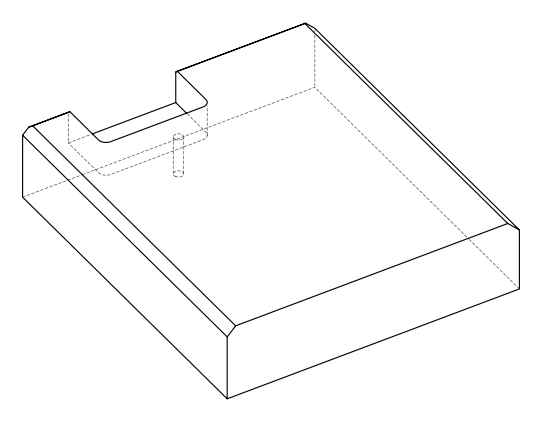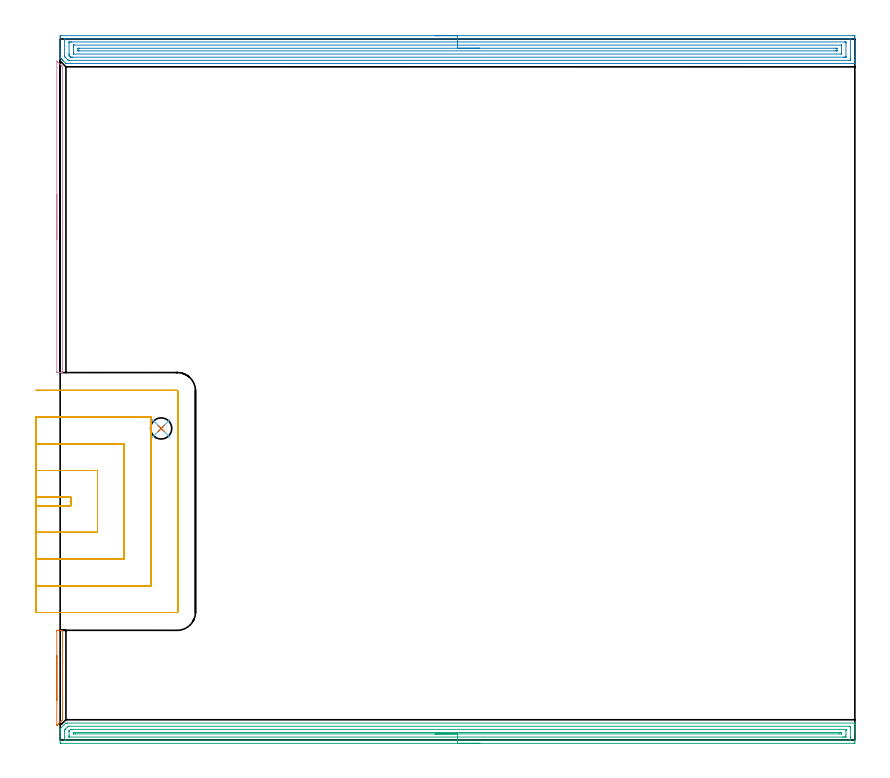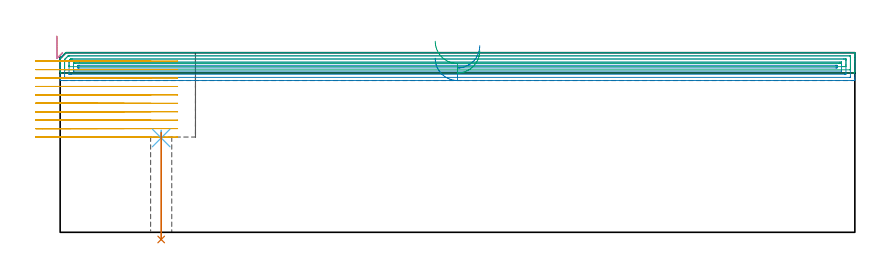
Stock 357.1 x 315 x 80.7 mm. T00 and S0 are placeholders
(PLAN: 7 operations, 3 tool changes, 50.2 min)
(1 AREA_MILL | FG_CHAMFER_SURFACE | UGT0205_001 | 0.49 min | 159 mm3)
(2 AREA_MILL_1 | FG_CHAMFER_SURFACE_1 | UGT0205_001 | 14.5 min | 27903 mm3)
(3 AREA_MILL_2 | FG_CHAMFER_SURFACE_2 | UGT0205_001 | 11.59 min | 14784 mm3)
(4 AREA_MILL_3 | FG_CHAMFER_SURFACE_3 | UGT0205_001 | 1.27 min | 471 mm3)
(5 MILL_SLOT | SLOT_PARTIAL_RECTANGULAR | NXT0201_012 | Follow Part, ap 4, ae 75% | 22.08 min | 265764 mm3)
(6 SPOT_DRILL | STEP1HOLE | NXT0321_9005460120000 | 0.04 min | 0 mm3)
(7 DRILL_THROUGH_HOLE_INTO_CENTER | STEP1HOLE | NXT0301_066 | 0.2 min | 3036 mm3)
(TOOL UGT0205_001 | Chamfer Mill 20 x 3 x 45 deg. | D20 FL50 Z2)
(TOOL NXT0201_012 | ENDMILL 16mm [2P460-1600-NA 1630] | D16 FL38 Z6)
(TOOL NXT0321_9005460120000 | NC Spot Drill, 142deg, 12mm, Carbide, Uncoated | D12 PA142 FL30 Z2)
(TOOL NXT0301_066 | Carbide Drill 9.5mm [860.1-0950-029A1-MM 2214] | D9.5 PA140 FL47 Z2)
(OP 1 AREA_MILL)
G17 G21 G94 G90
T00 M6
G54
G17 G0 G90 X-1.5 Y17.9 S1061 M3
G43 Z90.7 H0
Z88.1
G94 G1 Y17.938 Z87.228 F250.
Y18.052 Z86.363
Y18.241 Z85.512
Y18.503 Z84.68
Y18.837 Z83.874
Y19.24 Z83.1
Y19.708 Z82.364
Y20.24 Z81.672
Y20.829 Z81.029
Y21.472 Z80.44
Y22.164 Z79.908
Y22.9 Z79.44
Y23.674 Z79.037
Y24.48 Z78.703
Y25.312 Z78.441
Y26.164 Z78.252
Y27.028 Z78.138
Y27.9 Z78.1
Y48.973
X-1.496 Y49.205 Z78.104
X-1.492 Y49.298 Z78.106
X-1.267 Y49.3 Z78.33
X-1.079 Z78.517
X-0.702 Z78.896
X0.302 Z79.901
X0.679 Z80.277
X0.921 Y49.299 Z80.519
X1.094 Y49.29 Z80.692
X1.1 Y49.205 Z80.7
Y9.702
X1.099 Y9.105 Z80.687
X0.924 Y8.923 Z80.522
X0.371 Y8.371 Z79.971
X0.093 Y8.091 Z79.688
X-0.592 Y7.408 Z79.008
X-0.959 Y7.039 Z78.637
X-1.079 Y6.92 Z78.519
X-1.317 Y6.682 Z78.281
X-1.406 Y6.595 Z78.192
X-1.493 Y6.519 Z78.105
X-1.5 Y6.595 Z78.1
Y27.9
Y28.772 Z78.138
Y29.637 Z78.252
Y30.488 Z78.441
Y31.32 Z78.703
Y32.126 Z79.037
Y32.9 Z79.44
Y33.636 Z79.908
Y34.328 Z80.44
Y34.971 Z81.029
Y35.56 Z81.672
Y36.092 Z82.364
Y36.56 Z83.1
Y36.963 Z83.874
Y37.297 Z84.68
Y37.559 Z85.512
Y37.748 Z86.364
Y37.862 Z87.228
Y37.9 Z88.1
G0 Z90.7
M5
M2
(OP 2 AREA_MILL_1)
G17 G21 G94 G90
T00 M6
G54
G17 G0 G90 X168.55 Y316.5 S1061 M3
G43 Z90.7 H0
Z78.2
G94 G1 X168.588 Z77.328 F250.
X168.702 Z76.464
X168.891 Z75.612
X169.153 Z74.78
X169.487 Z73.974
X169.89 Z73.2
X170.359 Z72.464
X170.89 Z71.772
X171.479 Z71.129
X172.122 Z70.54
X172.814 Z70.008
X173.55 Z69.54
X174.324 Z69.137
X175.13 Z68.803
X175.962 Z68.541
X176.814 Z68.352
X177.678 Z68.238
X178.55 Z68.2
X355.968
X356.472 Y316.499 Z68.201
X356.97 Y316.495 Z68.203
X357.091 Y316.492 Z68.206
X357.096 Y316.001 Z68.696
X357.1 Y315.38 Z69.318
Y307.153 Z77.542
Y305.742 Z78.954
Y305.383 Z79.312
Y304.666 Z80.033
Y304.404 Z80.296
Y304.023 Z80.668
X357.092 Y304.003 Z80.688
X356.919 Y304. Z80.7
X2.863
X2.605 Y304.004 Z80.69
X2.565 Y304.038 Z80.659
X2.509 Y304.09 Z80.607
X1.214 Y305.383 Z79.312
X1.075 Y305.524 Z79.174
X0.915 Y305.684 Z79.013
X0.772 Y305.826 Z78.87
X0.628 Y305.971 Z78.727
X0.477 Y306.122 Z78.576
X0.329 Y306.268 Z78.427
X0.181 Y306.418 Z78.28
X0.032 Y306.564 Z78.126
X0.01 Y306.597 Z78.092
X0. Y306.626 Z78.063
Y306.758 Z77.935
Y307.027 Z77.672
Y307.321 Z77.379
Y308.038 Z76.657
Y309.281 Z75.416
Y310.692 Z74.003
Y315.738 Z68.959
X0.003 Y316.001 Z68.696
X0.009 Y316.492 Z68.206
X0.13 Y316.495 Z68.203
X0.628 Y316.5 Z68.2
X178.55
Y315.086 Z69.614
X354.715 Y315.085 Z69.615
X355.09 Y315.079 Z69.621
X355.093 Y314.959 Z69.741
X355.099 Y314.706 Z69.994
X355.1 Y310.28 Z74.42
Y306.741 Z77.959
X355.099 Y306.268 Z78.432
X355.098 Y305.859 Z78.841
X355.09 Y305.445 Z79.255
X355.08 Y305.42 Z79.28
X355.06 Y305.419 Z79.281
X355.007 Y305.416 Z79.284
X354.899 Y305.415 Z79.285
X354.684 Y305.414 Z79.286
X4.173
X3.742 Y305.421 Z79.279
X3.639 Y305.423 Z79.277
X3.494 Y305.562 Z79.138
X3.311 Y305.741 Z78.959
X2.781 Y306.268 Z78.432
X2.416 Y306.634 Z78.066
X2.16 Y306.897 Z77.803
X2.034 Y307.028 Z77.672
X2.01 Y307.06 Z77.64
X2.006 Y307.095 Z77.605
X2.003 Y307.153 Z77.547
X2. Y307.565 Z77.135
X2.001 Y314.643 Z70.057
X2.008 Y315.056 Z69.644
X2.01 Y315.078 Z69.622
X2.015 Y315.08 Z69.62
X2.039 Y315.083 Z69.617
X2.093 Y315.085 Z69.615
X178.55 Y315.086 Z69.614
Y313.672 Z71.028
X352.568 Y313.671 Z71.029
X352.895 Y313.669 Z71.031
X353.004 Y313.667 Z71.033
X353.083 Y313.665 Z71.035
X353.09 Y313.549 Z71.151
X353.096 Y313.347 Z71.353
X353.099 Y313.145 Z71.555
Y307.153 Z77.547
X353.098 Y306.952 Z77.748
X353.094 Y306.884 Z77.816
X353.09 Y306.836 Z77.864
X353.058 Y306.835 Z77.865
X352.895 Y306.832 Z77.868
X352.329 Y306.829 Z77.871
X352.001 Y306.828 Z77.872
X5.426 Y306.829 Z77.871
X5.099 Y306.83 Z77.87
X4.771 Y306.834 Z77.866
X4.682 Y306.835 Z77.865
X4.634 Y306.877 Z77.823
X4.537 Y306.968 Z77.732
X4.348 Y307.153 Z77.547
X4.205 Y307.297 Z77.403
X4.027 Y307.484 Z77.216
X4.01 Y307.836 Z76.864
X4.004 Y308.038 Z76.662
X4.001 Y308.24 Z76.46
Y313.347 Z71.353
Y313.548 Z71.152
X4.006 Y313.617 Z71.083
X4.01 Y313.664 Z71.036
X4.042 Y313.666 Z71.034
X4.205 Y313.668 Z71.032
X4.771 Y313.671 Z71.029
X5.099 Y313.672 Z71.028
X178.55
Y312.257 Z72.443
X350.976
X351.031 Y312.256 Z72.444
X351.07 Y312.253 Z72.447
X351.087 Y312.251 Z72.449
X351.09 Y312.233 Z72.467
X351.095 Y312.018 Z72.682
X351.1 Y311.585 Z73.115
Y308.93 Z75.77
X351.094 Y308.484 Z76.216
X351.09 Y308.266 Z76.434
X351.085 Y308.249 Z76.451
X351.058 Y308.247 Z76.453
X350.999 Y308.244 Z76.456
X350.9 Y308.243 Z76.457
X6.124
X6.069 Y308.244 Z76.456
X6.03 Y308.247 Z76.453
X6.013 Y308.249 Z76.451
X6.01 Y308.267 Z76.433
X6.005 Y308.482 Z76.218
X6. Y308.916 Z75.784
Y311.57 Z73.13
X6.006 Y312.016 Z72.684
X6.01 Y312.234 Z72.466
X6.015 Y312.251 Z72.449
X6.042 Y312.253 Z72.447
X6.101 Y312.256 Z72.444
X6.2 Y312.257 Z72.443
X178.55
Y310.843 Z73.857
X348.577 Y310.842 Z73.858
X348.882 Y310.839 Z73.861
X349.076 Y310.836 Z73.864
X349.09 Y310.787 Z73.913
X349.093 Y310.692 Z74.008
X349.1 Y310.025 Z74.675
X349.099 Y309.808 Z74.892
X349.098 Y309.724 Z74.976
X349.094 Y309.683 Z75.017
X349.091 Y309.668 Z75.032
X349.034 Y309.664 Z75.036
X348.73 Y309.659 Z75.041
X348.577 Y309.657 Z75.043
X8.523 Y309.658 Z75.042
X8.218 Y309.661 Z75.039
X8.023 Y309.664 Z75.036
X8.01 Y309.713 Z74.987
X8.007 Y309.808 Z74.892
X8. Y310.475 Z74.225
X8.001 Y310.692 Z74.008
X8.002 Y310.776 Z73.924
X8.006 Y310.817 Z73.883
X8.009 Y310.832 Z73.868
X8.066 Y310.836 Z73.864
X8.37 Y310.841 Z73.859
X8.523 Y310.843 Z73.857
X178.55
X179.422 Z73.895
X180.287 Z74.009
X181.138 Z74.198
X181.97 Z74.46
X182.776 Z74.794
X183.55 Z75.197
X184.286 Z75.665
X184.978 Z76.196
X185.621 Z76.786
X186.21 Z77.429
X186.742 Z78.121
X187.21 Z78.857
X187.613 Z79.631
X187.947 Z80.437
X188.209 Z81.269
X188.398 Z82.12
X188.512 Z82.985
X188.55 Z83.857
G0 Z90.7
M5
M2
(OP 3 AREA_MILL_2)
G17 G21 G94 G90
T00 M6
G54
G17 G0 G90 X188.55 Y-1.5 S1061 M3
G43 Z90.7 H0
Z81.6
G94 G1 X188.512 Z80.728 F250.
X188.398 Z79.864
X188.209 Z79.012
X187.947 Z78.18
X187.613 Z77.374
X187.21 Z76.6
X186.742 Z75.864
X186.21 Z75.172
X185.621 Z74.529
X184.978 Z73.94
X184.286 Z73.408
X183.55 Z72.94
X182.776 Z72.537
X181.97 Z72.203
X181.138 Z71.941
X180.286 Z71.752
X179.422 Z71.638
X178.55 Z71.6
X0.628
X0.079 Y-1.494 Z71.603
X0.008 Y-1.491 Z71.606
X0. Y-0.949 Z72.148
Y1.717 Z74.812
Y3.134 Z76.231
Y3.494 Z76.59
Y4.215 Z77.314
Y4.827 Z77.927
X0.001 Y4.913 Z78.012
X0.01 Y5. Z78.095
X0.091 Y5.092 Z78.19
X2.503 Y7.503 Z80.602
X2.605 Y7.597 Z80.689
X3.311 Y7.6 Z80.7
X356.919
X357.09 Y7.597 Z80.688
X357.093 Y7.558 Z80.65
X357.1 Y7.153 Z80.253
Y6.88 Z79.98
Y6.16 Z79.255
Y4.911 Z78.008
Y3.494 Z76.59
Y-0.325 Z72.773
X357.096 Y-0.949 Z72.149
X357.092 Y-1.492 Z71.606
X357.021 Y-1.494 Z71.603
X356.472 Y-1.5 Z71.6
X178.55
Y-0.086 Z73.014
X2.442 Y-0.085 Z73.015
X2.416 Y-0.084 Z73.016
X2.01 Y-0.06 Z73.04
X2.002 Y0.351 Z73.451
X2.001 Y0.829 Z73.929
X2. Y1.242 Z74.342
Y3.908 Z77.008
X2.003 Y4.383 Z77.483
X2.006 Y4.486 Z77.586
X2.01 Y4.536 Z77.636
X2.035 Y4.573 Z77.673
X2.127 Y4.671 Z77.771
X2.416 Y4.967 Z78.067
X3.311 Y5.86 Z78.96
X3.463 Y6.009 Z79.109
X3.622 Y6.16 Z79.26
X4.18 Y6.185 Z79.285
X4.205
X354.659
X354.684 Y6.184 Z79.284
X355.09 Y6.16 Z79.26
X355.098 Y5.749 Z78.849
X355.099 Y5.271 Z78.371
X355.1 Y4.858 Z77.958
Y1.303 Z74.403
X355.099 Y0.829 Z73.929
X355.098 Y0.417 Z73.517
X355.09 Y-0.06 Z73.04
X354.708 Y-0.084 Z73.016
X354.684 Y-0.085 Z73.015
X178.55 Y-0.086 Z73.014
Y1.328 Z74.428
X4.205 Y1.329 Z74.429
X4.074 Y1.331 Z74.431
X4.028 Y1.333 Z74.433
X4.01 Y1.335 Z74.435
X4.007 Y1.379 Z74.479
X4.003 Y1.514 Z74.614
X4.001 Y1.717 Z74.817
X4. Y1.92 Z75.02
X4.001 Y3.697 Z76.797
X4.005 Y3.901 Z77.001
X4.01 Y4.036 Z77.136
X4.02 Y4.109 Z77.209
X4.048 Y4.14 Z77.24
X4.205 Y4.305 Z77.405
X4.556 Y4.653 Z77.753
X4.636 Y4.729 Z77.829
X4.667 Y4.757 Z77.857
X4.714 Y4.765 Z77.865
X5.099 Y4.768 Z77.868
X5.602 Y4.771 Z77.871
X352.895
X353.026 Y4.769 Z77.869
X353.072 Y4.767 Z77.867
X353.09 Y4.765 Z77.865
X353.093 Y4.721 Z77.821
X353.097 Y4.586 Z77.686
X353.099 Y4.383 Z77.483
X353.1 Y4.18 Z77.28
Y2.403 Z75.503
X353.097 Y1.717 Z74.817
X353.094 Y1.52 Z74.62
X353.081 Y1.335 Z74.435
X352.895 Y1.333 Z74.433
X352.391 Y1.33 Z74.43
X352.001 Y1.329 Z74.429
X351.498 Y1.328 Z74.428
X178.55
Y2.743 Z75.843
X6.749
X6.131 Y2.748 Z75.848
X6.03 Y2.75 Z75.85
X6.009 Y2.755 Z75.855
X6.007 Y2.777 Z75.877
X6.004 Y2.832 Z75.932
X6.002 Y3.05 Z76.15
X6.004 Y3.268 Z76.368
X6.007 Y3.323 Z76.423
X6.009 Y3.345 Z76.445
X6.03 Y3.35 Z76.45
X6.134 Y3.354 Z76.454
X6.268 Y3.356 Z76.456
X8.675 Y3.357 Z76.457
X350.351
X350.969 Y3.352 Z76.452
X351.07 Y3.35 Z76.45
X351.091 Y3.345 Z76.445
X351.093 Y3.323 Z76.423
X351.096 Y3.268 Z76.368
X351.098 Y3.05 Z76.15
X351.096 Y2.832 Z75.932
X351.093 Y2.777 Z75.877
X351.091 Y2.755 Z75.855
X351.07 Y2.75 Z75.85
X350.965 Y2.747 Z75.847
X350.075 Y2.743 Z75.843
X178.55
X177.678 Z75.881
X176.814 Z75.995
X175.962 Z76.183
X175.13 Z76.446
X174.324 Z76.78
X173.55 Z77.182
X172.814 Z77.651
X172.122 Z78.182
X171.479 Z78.772
X170.89 Z79.415
X170.358 Z80.107
X169.89 Z80.843
X169.487 Z81.616
X169.153 Z82.422
X168.891 Z83.254
X168.702 Z84.106
X168.588 Z84.971
X168.55 Z85.843
G0 Z90.7
M5
M2
(OP 4 AREA_MILL_3)
G17 G21 G94 G90
T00 M6
G54
G17 G0 G90 X-1.5 Y225.1 S1061 M3
G43 Z90.7 H0
Z88.1
G94 G1 Y225.138 Z87.228 F250.
Y225.252 Z86.364
Y225.441 Z85.512
Y225.703 Z84.68
Y226.037 Z83.874
Y226.44 Z83.1
Y226.908 Z82.364
Y227.439 Z81.672
Y228.029 Z81.029
Y228.672 Z80.44
Y229.364 Z79.908
Y230.1 Z79.44
Y230.874 Z79.037
Y231.68 Z78.703
Y232.512 Z78.441
Y233.363 Z78.252
Y234.228 Z78.138
Y235.1 Z78.1
X-1.499 Y304.824 Z78.101
X-1.497 Y305.091 Z78.103
X-1.495 Y305.093 Z78.105
X-1.223 Y304.824 Z78.375
X-1.079 Y304.681 Z78.517
X0.679 Y302.922 Z80.276
X0.853 Y302.747 Z80.453
X0.913 Y302.686 Z80.512
X1.099 Y302.495 Z80.686
X1.1 Y301.857 Z80.7
Y165.227
X1.094 Y165.11 Z80.692
X0.859 Y165.1 Z80.458
X0.176 Z79.775
X-0.576 Z79.023
X-1.079 Z78.517
X-1.331 Z78.266
X-1.491 Y165.102 Z78.105
X-1.496 Y165.227 Z78.104
X-1.5 Y165.44 Z78.1
Y235.1
Y235.971 Z78.138
Y236.836 Z78.252
Y237.688 Z78.441
Y238.52 Z78.703
Y239.326 Z79.037
Y240.1 Z79.44
Y240.836 Z79.908
Y241.528 Z80.44
Y242.171 Z81.029
Y242.76 Z81.672
Y243.291 Z82.364
Y243.76 Z83.1
Y244.163 Z83.874
Y244.497 Z84.68
Y244.759 Z85.512
Y244.948 Z86.364
Y245.062 Z87.228
Y245.1 Z88.1
G0 Z90.7
M5
M2
(OP 5 MILL_SLOT)
G17 G21 G94 G90
T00 M6
G54
G17 G0 G90 X-11. Y105.3 S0 M3
G43 Z90.7 H1
Z76.91
G94 G1 X-8. F250.
X4.8 F500.
Y109.1
X-8.
X-11. F250.
Y93.3
X-8.
X16.8 F500.
Y121.1
X-8.
X-11. F250.
Y81.3
X-8.
X28.8 F500.
Y133.1
X-8.
X-11. F250.
Y69.3
X-8.
X40.8 F500.
Y145.1
X-8.
X-11. F250.
Y57.3
X-8.
X52.6 F500.
G3 X52.8 Y57.5 R0.2
G1 Y156.9
G3 X52.6 Y157.1 R0.2
G1 X-8.
X-11. F250.
G0 Y105.3 Z73.12
G1 X-8.
X4.8 F500.
Y109.1
X-8.
X-11. F250.
Y93.3
X-8.
X16.8 F500.
Y121.1
X-8.
X-11. F250.
Y81.3
X-8.
X28.8 F500.
Y133.1
X-8.
X-11. F250.
Y69.3
X-8.
X40.8 F500.
Y145.1
X-8.
X-11. F250.
Y57.3
X-8.
X52.6 F500.
G3 X52.8 Y57.5 R0.2
G1 Y156.9
G3 X52.6 Y157.1 R0.2
G1 X-8.
X-11. F250.
G0 Y105.3 Z69.33
G1 X-8.
X4.8 F500.
Y109.1
X-8.
X-11. F250.
Y93.3
X-8.
X16.8 F500.
Y121.1
X-8.
X-11. F250.
Y81.3
X-8.
X28.8 F500.
Y133.1
X-8.
X-11. F250.
Y69.3
X-8.
X40.8 F500.
Y145.1
X-8.
X-11. F250.
Y57.3
X-8.
X52.6 F500.
G3 X52.8 Y57.5 R0.2
G1 Y156.9
G3 X52.6 Y157.1 R0.2
G1 X-8.
X-11. F250.
G0 Y105.3 Z65.54
G1 X-8.
X4.8 F500.
Y109.1
X-8.
X-11. F250.
Y93.3
X-8.
X16.8 F500.
Y121.1
X-8.
X-11. F250.
Y81.3
X-8.
X28.8 F500.
Y133.1
X-8.
X-11. F250.
Y69.3
X-8.
X40.8 F500.
Y145.1
X-8.
X-11. F250.
Y57.3
X-8.
X52.6 F500.
G3 X52.8 Y57.5 R0.2
G1 Y156.9
G3 X52.6 Y157.1 R0.2
G1 X-8.
X-11. F250.
G0 Y105.3 Z61.75
G1 X-8.
X4.8 F500.
Y109.1
X-8.
X-11. F250.
Y93.3
X-8.
X16.8 F500.
Y121.1
X-8.
X-11. F250.
Y81.3
X-8.
X28.8 F500.
Y133.1
X-8.
X-11. F250.
Y69.3
X-8.
X40.8 F500.
Y145.1
X-8.
X-11. F250.
Y57.3
X-8.
X52.6 F500.
G3 X52.8 Y57.5 R0.2
G1 Y156.9
G3 X52.6 Y157.1 R0.2
G1 X-8.
X-11. F250.
G0 Y105.3 Z57.96
G1 X-8.
X4.8 F500.
Y109.1
X-8.
X-11. F250.
Y93.3
X-8.
X16.8 F500.
Y121.1
X-8.
X-11. F250.
Y81.3
X-8.
X28.8 F500.
Y133.1
X-8.
X-11. F250.
Y69.3
X-8.
X40.8 F500.
Y145.1
X-8.
X-11. F250.
Y57.3
X-8.
X52.6 F500.
G3 X52.8 Y57.5 R0.2
G1 Y156.9
G3 X52.6 Y157.1 R0.2
G1 X-8.
X-11. F250.
G0 Y105.3 Z54.17
G1 X-8.
X4.8 F500.
Y109.1
X-8.
X-11. F250.
Y93.3
X-8.
X16.8 F500.
Y121.1
X-8.
X-11. F250.
Y81.3
X-8.
X28.8 F500.
Y133.1
X-8.
X-11. F250.
Y69.3
X-8.
X40.8 F500.
Y145.1
X-8.
X-11. F250.
Y57.3
X-8.
X52.6 F500.
G3 X52.8 Y57.5 R0.2
G1 Y156.9
G3 X52.6 Y157.1 R0.2
G1 X-8.
X-11. F250.
G0 Y105.3 Z50.38
G1 X-8.
X4.8 F500.
Y109.1
X-8.
X-11. F250.
Y93.3
X-8.
X16.8 F500.
Y121.1
X-8.
X-11. F250.
Y81.3
X-8.
X28.8 F500.
Y133.1
X-8.
X-11. F250.
Y69.3
X-8.
X40.8 F500.
Y145.1
X-8.
X-11. F250.
Y57.3
X-8.
X52.6 F500.
G3 X52.8 Y57.5 R0.2
G1 Y156.9
G3 X52.6 Y157.1 R0.2
G1 X-8.
X-11. F250.
G0 Y105.3 Z46.59
G1 X-8.
X4.8 F500.
Y109.1
X-8.
X-11. F250.
Y93.3
X-8.
X16.8 F500.
Y121.1
X-8.
X-11. F250.
Y81.3
X-8.
X28.8 F500.
Y133.1
X-8.
X-11. F250.
Y69.3
X-8.
X40.8 F500.
Y145.1
X-8.
X-11. F250.
Y57.3
X-8.
X52.6 F500.
G3 X52.8 Y57.5 R0.2
G1 Y156.9
G3 X52.6 Y157.1 R0.2
G1 X-8.
X-11. F250.
G0 Y105.3 Z42.8
G1 X-8.
X4.8 F500.
Y109.1
X-8.
X-11. F250.
Y93.3
X-8.
X16.8 F500.
Y121.1
X-8.
X-11. F250.
Y81.3
X-8.
X28.8 F500.
Y133.1
X-8.
X-11. F250.
Y69.3
X-8.
X40.8 F500.
Y145.1
X-8.
X-11. F250.
Y57.3
X-8.
X52.6 F500.
G3 X52.8 Y57.5 R0.2
G1 Y156.9
G3 X52.6 Y157.1 R0.2
G1 X-8.
X-11. F250.
G0 Z90.7
M5
M2
(OP 6 SPOT_DRILL)
G17 G21 G94 G90
T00 M6
G54
G17 G0 G90 X45.4 Y140. S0 M3
G43 Z90.7 H0
G94 G81 G98 Z42.391 F250. R45.8
G80
M5
M2
(OP 7 DRILL_THROUGH_HOLE_INTO_CENTER)
G17 G21 G94 G90
T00 M6
G54
G17 G0 G90 X45.4 Y140. S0 M3
G43 Z90.7 H1
G94 G73 G98 Z-3.229 F250. Q9.206 R44.8
G80
M5
M2
